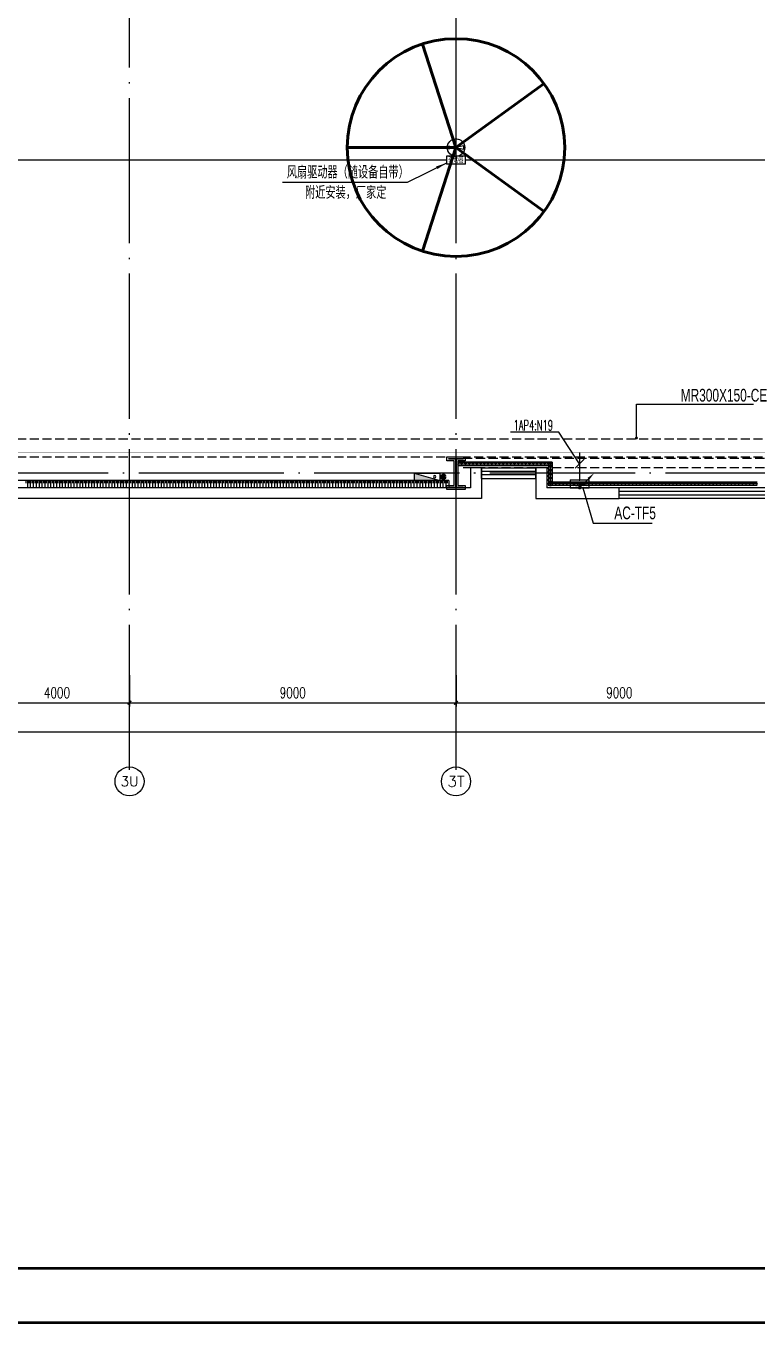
# Model space of a CAD drawing. Extents: x -1396510 to 1250330, y -1892470 to 1623980.
# Drawn here: x -293709 to -273556, y -1383328 to -1347547 of the extents above; entities that cross this region are included whole.
import ezdxf
from ezdxf.enums import TextEntityAlignment as Align

# ---------------------------------------------------------------- set-up
doc = ezdxf.new("R2010")
doc.units = 0
doc.header["$LTSCALE"] = 1000
doc.header["$MEASUREMENT"] = 0
doc.linetypes.add('DASH', pattern=[0.35, 0.25, -0.1])
doc.linetypes.add('DOTE', pattern=[2.42, 2, -0.2, 0.02, -0.2])
doc.layers.get('Defpoints').update_dxf_attribs({"color": 210})
for name, color, linetype in [('0-cxFrame', 155, 'Continuous'), ('99平面图例外参$0$A-HATCH-2', 251, 'Continuous'), ('A-AXIS-D', 1, 'Continuous'), ('A-AXIS-DOTE', 14, 'DOTE'), ('A-HATCH-2', 251, 'Continuous'), ('A-HRAIL', 173, 'Continuous'), ('A-LIN-V', 9, 'Continuous'), ('A-SFCE', 30, 'Continuous'), ('A-WINDOW', 140, 'Continuous'), ('AS-COLN', 6, 'Continuous'), ('AS-WALL', 40, 'Continuous'), ('CABLETRAY', 4, 'Continuous'), ('CABLETRAY_DIM', 3, 'Continuous'), ('DIM-照明', 3, 'Continuous'), ('DIM-箱柜', 3, 'Continuous'), ('EQUIP-动力', 3, 'Continuous'), ('EQUIP-箱柜', 3, 'Continuous'), ('LWIRE', 4, 'Continuous'), ('SB_ZF消火栓', 10, 'Continuous'), ('SB_ZF消火栓M', 10, 'Continuous'), ('TEL_LEAD', 3, 'Continuous'), ('WIRE-照明', 1, 'Continuous'), ('建-窗', 4, 'Continuous')]:
    doc.layers.add(name, color=color, linetype=linetype)
doc.layers.add('0-cxText', color=131, linetype='Continuous', lineweight=25)
doc.layers.add('LG-ZF消防', color=1, linetype='Continuous', lineweight=60)
doc.layers.add('A-云线2', color=3, linetype='Continuous', plot=False)
doc.styles.add('_TCH_AXIS', font='COMPLEX', dxfattribs={"bigfont": 'GBCBIG'})
doc.styles.add('_TCH_DIM_T3', font='SIMPLEX', dxfattribs={"width": 0.705882, "bigfont": 'GBCBIG'})
doc.styles.add('_TEL_ATTDEF', font='GBENOR', dxfattribs={"width": 0.8, "height": 3, "bigfont": 'GBCBIG'})
doc.styles.add('_TEL_DIM', font='SIMPLEX', dxfattribs={"width": 0.8, "height": 3.5, "bigfont": 'HZTXT'})
doc.styles.add('cx_tuming', font='simhei.ttf')
doc.styles.add('cx_tuqian1', font='')
doc.styles.add('HZTXT5', font='aa.shx', dxfattribs={"width": 0.7, "bigfont": 'hztxt.shx'})
doc.styles.get("Standard").update_dxf_attribs({"font": 'gbenor.shx', "bigfont": 'gbcbig.shx'})
doc.styles.add('黑体', font='simhei.ttf', dxfattribs={"height": 12})
doc.styles.get('cx_tuqian1').set_extended_font_data('SimSun')
doc.dimstyles.new('_TCH_ARCH&&100', dxfattribs={"dimtxt": 297.5, "dimasz": 100, "dimexe": 100, "dimexo": 100, "dimgap": 126.25, "dimtad": 1, "dimdec": 0, "dimzin": 0, "dimdsep": 46, "dimtxsty": '_TCH_DIM_T3', "dimblk": 'ARCHTICK', "dimcen": 0.09, "dimclrt": 7, "dimazin": 2, "dimtfac": 1, "dimtdec": 0, "dimtix": 1, "dimtmove": 2, "dimatfit": 3, "dimfxl": 0, "dimtolj": 1, "dimtzin": 0, "dimarcsym": 0})

# ---------------------------------------------------------------- blocks, each defined once
blk = doc.blocks.new('4324324')
at = {"layer": 'A-HATCH-2', "color": 8, "linetype": 'DASH'}
for p, q in [((-312854, 549870), (-138054, 549870)), ((-312854, 549370), (-138054, 549370))]:
    blk.add_line(p, q, dxfattribs=at)
blk = doc.blocks.new('w4324324')
at = {"layer": 'A-HATCH-2', "color": 0, "lineweight": 60}
for q in [(-1694760, 686605), (-1697614, 684532), (-1691907, 684532), (-1696524, 681178), (-1692997, 681178)]:
    blk.add_line((-1694760, 683605), q, dxfattribs=at)
blk.add_circle((-1694760, 683605), 3000, dxfattribs=at)
blk = doc.blocks.new('342343')
at = {"layer": 'A-LIN-V', "color": 8}
blk.add_blockref('w4324324', (1030710, 81556), dxfattribs=at)
blk = doc.blocks.new('w42343243')
at = {"layer": 'A-HATCH-2', "color": 8}
blk.add_lwpolyline([(-165104, 621070), (-164604, 621070), (-164604, 620958), (-164800, 620958), (-164800, 620282), (-164604, 620282), (-164604, 620170), (-165104, 620170), (-165104, 620282), (-164908, 620282), (-164908, 620958), (-165104, 620958)], close=True, dxfattribs=at)
at = {"layer": 'AS-COLN', "color": 3}
blk.add_lwpolyline([(-165054, 621020), (-164654, 621020), (-164654, 621008), (-164850, 621008), (-164850, 620232), (-164654, 620232), (-164654, 620220), (-165054, 620220), (-165054, 620232), (-164858, 620232), (-164858, 621008), (-165054, 621008)], close=True, dxfattribs=at)
blk = doc.blocks.new('42343')
at = {"layer": 'A-WINDOW'}
blk.add_blockref('w42343243', (-117000, -71700), dxfattribs=at)
blk = doc.blocks.new('A$C5D961328')
at = {"layer": 'SB_ZF消火栓'}
blk.add_hatch(color=256, dxfattribs=at).paths.add_polyline_path([(0, 40), (700, 40), (700, 240)])
for p, q in [((700, 240), (0, 240)), ((0, 240), (0, 40)), ((700, 240), (0, 40)), ((0, 40), (700, 40)), ((700, 240), (700, 40))]:
    blk.add_line(p, q, dxfattribs=at)
at = {"layer": 'SB_ZF消火栓', "color": 1}
blk.add_circle((140, 140), 32.5, dxfattribs=at)
blk = doc.blocks.new('we42342343234')
at = {"layer": 'LG-ZF消防'}
blk.add_circle((-282204, 548820), 50, dxfattribs=at)
at = {"layer": 'SB_ZF消火栓M', "xscale": -1}
blk.add_blockref('A$C5D961328', (-282304, 548680), dxfattribs=at)
blk = doc.blocks.new('_ArchTick')
at = {"color": 0, "linetype": 'ByBlock', "const_width": 0.4}
blk.add_lwpolyline([(-0.5, -0.5), (0.5, 0.5)], dxfattribs=at)
blk = doc.blocks.new('*D5801')
at = {"layer": 'A-AXIS-D', "color": 0, "lineweight": -2, "transparency": 16777216}
for p, q in [((18000, -77370), (18000, -78228)), ((22000, -77370), (22000, -78228)), ((18000, -78128), (22000, -78128))]:
    blk.add_line(p, q, dxfattribs=at)
at = {"layer": 'Defpoints', "color": 0, "transparency": 16777216}
for p in [(18000, -77270), (22000, -77270), (22000, -78128)]:
    blk.add_point(p, dxfattribs=at)
at = {"layer": 'A-AXIS-D', "color": 0, "lineweight": -2, "transparency": 16777216, "xscale": 100, "yscale": 100, "zscale": 100, "rotation": 180}
blk.add_blockref('_ArchTick', (18000, -78128), dxfattribs=at)
at = {"layer": 'A-AXIS-D', "color": 0, "lineweight": -2, "transparency": 16777216, "xscale": 100, "yscale": 100, "zscale": 100}
blk.add_blockref('_ArchTick', (22000, -78128), dxfattribs=at)
at = {"layer": 'A-AXIS-D', "color": 7, "transparency": 16777216, "insert": (20000, -77853), "char_height": 297.5, "attachment_point": 5, "style": '_TCH_DIM_T3'}
blk.add_mtext('\\A1;4000', dxfattribs=at)
blk = doc.blocks.new('*D5802')
at = {"layer": 'A-AXIS-D', "color": 0, "lineweight": -2, "transparency": 16777216}
for p, q in [((22000, -77370), (22000, -78228)), ((31000, -77370), (31000, -78228)), ((22000, -78128), (31000, -78128))]:
    blk.add_line(p, q, dxfattribs=at)
at = {"layer": 'Defpoints', "color": 0, "transparency": 16777216}
for p in [(22000, -77270), (31000, -77270), (31000, -78128)]:
    blk.add_point(p, dxfattribs=at)
at = {"layer": 'A-AXIS-D', "color": 0, "lineweight": -2, "transparency": 16777216, "xscale": 100, "yscale": 100, "zscale": 100, "rotation": 180}
blk.add_blockref('_ArchTick', (22000, -78128), dxfattribs=at)
at = {"layer": 'A-AXIS-D', "color": 0, "lineweight": -2, "transparency": 16777216, "xscale": 100, "yscale": 100, "zscale": 100}
blk.add_blockref('_ArchTick', (31000, -78128), dxfattribs=at)
at = {"layer": 'A-AXIS-D', "color": 7, "transparency": 16777216, "insert": (26500, -77853), "char_height": 297.5, "attachment_point": 5, "style": '_TCH_DIM_T3'}
blk.add_mtext('\\A1;9000', dxfattribs=at)
blk = doc.blocks.new('*D5803')
at = {"layer": 'A-AXIS-D', "color": 0, "lineweight": -2, "transparency": 16777216}
for p, q in [((31000, -77370), (31000, -78228)), ((40000, -77370), (40000, -78228)), ((31000, -78128), (40000, -78128))]:
    blk.add_line(p, q, dxfattribs=at)
at = {"layer": 'Defpoints', "color": 0, "transparency": 16777216}
for p in [(31000, -77270), (40000, -77270), (40000, -78128)]:
    blk.add_point(p, dxfattribs=at)
at = {"layer": 'A-AXIS-D', "color": 0, "lineweight": -2, "transparency": 16777216, "xscale": 100, "yscale": 100, "zscale": 100, "rotation": 180}
blk.add_blockref('_ArchTick', (31000, -78128), dxfattribs=at)
at = {"layer": 'A-AXIS-D', "color": 0, "lineweight": -2, "transparency": 16777216, "xscale": 100, "yscale": 100, "zscale": 100}
blk.add_blockref('_ArchTick', (40000, -78128), dxfattribs=at)
at = {"layer": 'A-AXIS-D', "color": 7, "transparency": 16777216, "insert": (35500, -77853), "char_height": 297.5, "attachment_point": 5, "style": '_TCH_DIM_T3'}
blk.add_mtext('\\A1;9000', dxfattribs=at)
blk = doc.blocks.new('*D5830')
at = {"layer": 'A-AXIS-D', "color": 0, "lineweight": -2, "transparency": 16777216}
for p, q in [((-900, -77470), (-900, -79028)), ((184800, -77470), (184800, -79028)), ((-900, -78928), (184800, -78928))]:
    blk.add_line(p, q, dxfattribs=at)
at = {"layer": 'Defpoints', "color": 0, "transparency": 16777216}
for p in [(-900, -77370), (184800, -77370), (184800, -78928)]:
    blk.add_point(p, dxfattribs=at)
at = {"layer": 'A-AXIS-D', "color": 0, "lineweight": -2, "transparency": 16777216, "xscale": 100, "yscale": 100, "zscale": 100, "rotation": 180}
blk.add_blockref('_ArchTick', (-900, -78928), dxfattribs=at)
at = {"layer": 'A-AXIS-D', "color": 0, "lineweight": -2, "transparency": 16777216, "xscale": 100, "yscale": 100, "zscale": 100}
blk.add_blockref('_ArchTick', (184800, -78928), dxfattribs=at)
at = {"layer": 'A-AXIS-D', "color": 7, "transparency": 16777216, "insert": (91950, -78653), "char_height": 297.5, "attachment_point": 5, "style": '_TCH_DIM_T3'}
blk.add_mtext('\\A1;185700', dxfattribs=at)
blk = doc.blocks.new('WINDOW2DLIB$DYNSTYLE$00000005')
at = {"color": 0}
for points in [[(-0.5, 0.5), (-0.5, -0.5)], [(-0.5, 0.5), (0.5, 0.5)], [(0.5, -0.5), (0.5, 0.5)], [(0.5, 0.1667), (-0.5, 0.1667)], [(0.5, -0.1667), (-0.5, -0.1667)], [(-0.5, -0.5), (0.5, -0.5)]]:
    blk.add_lwpolyline(points, dxfattribs=at)
blk = doc.blocks.new('99平面图例外参$0$$LinePat$填挖边坡')
at = {"color": 0}
for p, q in [((0, 0), (0, -1500)), ((300, 0), (300, -600))]:
    blk.add_line(p, q, dxfattribs=at)
at = {"layer": 'Defpoints', "color": 0}
blk.add_point((600, 0), dxfattribs=at)
blk = doc.blocks.new('99平面图例外参$0$$LinePat$圆环')
for points in [[(0, 150), (300, 150)], [(0, 0), (300, 0)], [(0, -150), (300, -150)]]:
    blk.add_lwpolyline(points)
at = {"color": 0}
blk.add_circle((150, 0), 150, dxfattribs=at)
blk = doc.blocks.new('$equip$00002854')
for p, q in [((-0.62, 0.13), (-0.1, 0.02)), ((-0.62, -0.13), (-0.62, 0.13)), ((0.62, 0.13), (0.1, 0.02)), ((0.62, -0.13), (0.62, 0.13)), ((-0.1, -0.02), (-0.62, -0.13)), ((0.1, -0.02), (0.62, -0.13))]:
    blk.add_line(p, q)
at = {"const_width": 0.0571}
blk.add_lwpolyline([(-0.69, 0, 1), (0.69, 0, 1), (-0.69, 0, 1.215985)], format="xyb", dxfattribs=at)
for radius in [0.688, 0.104]:
    blk.add_circle((0, 0), radius)
for p in [(-0.69, 0), (0, 0.69), (0.69, 0), (0, -0.69)]:
    blk.add_point(p)
at = {"color": 7, "style": '_TEL_DIM', "flags": 1}
for tag in ['A', 'REMARK']:
    blk.add_attdef(tag, text='', height=0.00002, dxfattribs=at).set_placement((0, 0), align=Align.MIDDLE_CENTER)
blk = doc.blocks.new('$equip$00002926')
for p, q in [((0.75, 0.6), (-0.75, 0.6)), ((-0.75, 0.6), (-0.75, 0)), ((-0.75, 0), (0.75, 0)), ((0.75, 0), (0.75, 0.6))]:
    blk.add_line(p, q)
at = {"const_width": 0.0571}
blk.add_lwpolyline([(-0.75, 0.6), (-0.75, 0), (0.75, 0), (0.75, 0.6), (-0.75, 0.6), (-0.75, 0)], dxfattribs=at)
for p in [(-0.75, 0.3), (0, 0.6), (0, 0), (0.75, 0.3)]:
    blk.add_point(p)
at = {"color": 7, "style": '_TEL_DIM'}
blk.add_attdef('$TEXT$', text='', height=0.4, dxfattribs=at).set_placement((0, 0.3), align=Align.MIDDLE_CENTER)
at = {"color": 7, "style": '_TEL_DIM', "flags": 1}
for tag in ['A', 'REMARK']:
    blk.add_attdef(tag, text='', height=0.00002, dxfattribs=at).set_placement((0, 0), align=Align.MIDDLE_CENTER)
blk = doc.blocks.new('$equip$00002708')
for p, q in [((-0.75, 0.6), (-0.75, 0)), ((0.75, 0.6), (-0.75, 0.6)), ((-0.75, 0), (0.75, 0)), ((0.75, 0), (0.75, 0.6))]:
    blk.add_line(p, q)
at = {"const_width": 0.0571}
blk.add_lwpolyline([(-0.75, 0.6), (-0.75, 0), (0.75, 0), (0.75, 0.6), (-0.75, 0.6), (-0.75, 0)], dxfattribs=at)
for p in [(-0.75, 0.3), (0, 0.6), (0, 0), (0.75, 0.3)]:
    blk.add_point(p)
at = {"color": 7, "style": '_TEL_DIM', "flags": 1}
for tag in ['REMARK', 'A']:
    blk.add_attdef(tag, text='', height=0.4, dxfattribs=at).set_placement((0, 0), align=Align.MIDDLE_CENTER)
at = {"color": 7, "style": '_TEL_DIM'}
blk.add_attdef('$TEXT$', text='', height=0.4, dxfattribs=at).set_placement((0, 0.3), align=Align.MIDDLE_CENTER)
blk = doc.blocks.new('$TelecSys$00000079')
for p, q in [((0.7, 0.7), (0, 0)), ((0.1, 0.1), (0.1, 0.1)), ((-0.1, -0.1), (-0.1, -0.1))]:
    blk.add_line(p, q)
at = {"const_width": 0.142}
blk.add_lwpolyline([(-0.07, 0, 1), (0.07, 0, 1)], format="xyb", close=True, dxfattribs=at)
blk.add_solid([(0.63, 0.77), (0.77, 0.63), (1.15, 1.15)])
at = {"width": 0.8, "flags": 9}
blk.add_attdef('A', (0, 0), '', height=0.00002, dxfattribs=at)
blk = doc.blocks.new('TK22.A0+2 L(Dragon)')
at = {"layer": '0-cxFrame', "color": 7, "const_width": 0.5}
blk.add_lwpolyline([(0, 0), (-1783, 0), (-1783, 841), (0, 841)], close=True, dxfattribs=at)
at = {"layer": '0-cxFrame', "const_width": 0.5}
blk.add_lwpolyline([(-80, 10), (-1763, 10), (-1763, 831), (-80, 831)], close=True, dxfattribs=at)
at = {"style": '黑体', "flags": 4}
blk.add_attdef('图幅', text='', height=3.3, dxfattribs=at).set_placement((-40, 3), align=Align.RIGHT)
at = {"layer": '0-cxText', "flags": 4}
for tag, height, style, p in [('建设单位', 3.5, 'cx_tuming', (-45, 240)), ('项目名称', 3.5, 'cx_tuming', (-45, 210)), ('子项名称', 3.5, 'cx_tuming', (-45, 180)), ('工程编号', 3.3, 'cx_tuqian1', (-35, 165)), ('图名1', 3.5, 'cx_tuming', (-45, 87)), ('图名2', 3.5, 'cx_tuming', (-45, 79)), ('图名3', 3.5, 'cx_tuming', (-45, 71)), ('出图日期', 3.3, 'cx_tuqian1', (-39, 60)), ('专业', 3.3, 'cx_tuqian1', (-55, 52)), ('图号', 3.3, 'cx_tuqian1', (-55, 44)), ('版次', 3.3, 'cx_tuqian1', (-20, 44))]:
    blk.add_attdef(tag, text='', height=height, dxfattribs=dict(at, style=style)).set_placement(p, align=Align.MIDDLE)
at = {"layer": 'Defpoints', "color": 6, "flags": 4}
for tag, height, style, p in [('tufu', 3.3, '黑体', (-12, 12)), ('dwfname', 4, 'cx_tuqian1', (-80, 3))]:
    blk.add_attdef(tag, text='', height=height, dxfattribs=dict(at, style=style)).set_placement(p, align=Align.RIGHT)
blk = doc.blocks.new('世赫3#厂房一层0821')
at = {"layer": 'A-AXIS-D'}
for centre in [(22000, -80296), (31000, -80296)]:
    blk.add_circle(centre, 400, dxfattribs=at)
at = {"layer": 'A-AXIS-DOTE', "color": 8, "ltscale": 2}
for p, q in [((22000, -79980), (22000, 5500)), ((31000, -79980), (31000, 5500)), ((190814.2, -71800), (-5155.8, -71800))]:
    blk.add_line(p, q, dxfattribs=at)
at = {"layer": 'A-LIN-V'}
for q in [(-400, -72000.1), (30800, -72188)]:
    blk.add_line((30800, -72000.1), q, dxfattribs=at)
at = {"layer": 'A-SFCE', "color": 2, "linetype": 'DASH'}
for p, q in [((39850, -71400.1), (31150, -71400.1)), ((39850, -71650.1), (31150, -71650.1))]:
    blk.add_line(p, q, dxfattribs=at)
at = {"layer": 'AS-WALL'}
for p, q in [((31700, -71650), (31400, -71650)), ((31400, -71650), (31400, -72200.1)), ((31700, -71950), (31700, -71650)), ((33500, -71650), (33200, -71650)), ((33200, -71650), (33200, -71950)), ((33500, -71650), (33500, -72200.1)), ((31400, -72200.1), (-600, -72200.1)), ((31700, -71950), (31700, -72500.1)), ((33200, -71950), (33200, -72200)), ((33200, -72200), (33200, -72200)), ((33200, -72200), (33200, -72500)), ((35500, -72200.1), (33500, -72200.1)), ((35500, -72500.1), (35500, -72200.1)), ((31700, -72500.1), (-900, -72500.1)), ((33200, -72500), (33350, -72500)), ((33350, -72500.1), (35500, -72500.1))]:
    blk.add_line(p, q, dxfattribs=at)
at = {"layer": '99平面图例外参$0$A-HATCH-2', "color": 203, "xscale": -0.1335034007147995, "yscale": 0.1333333333333333, "zscale": 0.1333333333333333, "rotation": 9.563318506210876e-10}
for p in [(19185.2, -72000.1), (19265.3, -72000.1), (19345.4, -72000.1), (19425.5, -72000.1), (19505.6, -72000.1), (19585.7, -72000.1), (19665.8, -72000.1), (19745.9, -72000.1), (19826, -72000.1), (19906.1, -72000.1), (19986.2, -72000.1), (20066.3, -72000.1), (20146.4, -72000.1), (20226.5, -72000.1), (20306.6, -72000.1), (20386.7, -72000.1), (20466.8, -72000.1), (20546.9, -72000.1), (20627, -72000.1), (20707.1, -72000.1), (20787.2, -72000.1), (20867.3, -72000.1), (20947.4, -72000.1), (21027.6, -72000.1), (21107.7, -72000.1), (21187.8, -72000.1), (21267.9, -72000.1), (21348, -72000.1), (21428.1, -72000.1), (21508.2, -72000.1), (21588.3, -72000.1), (21668.4, -72000.1), (21748.5, -72000.1), (21828.6, -72000.1), (21908.7, -72000.1), (21988.8, -72000.1), (22068.9, -72000.1), (22149, -72000.1), (22229.1, -72000.1), (22309.2, -72000.1), (22389.3, -72000.1), (22469.4, -72000.1), (22549.5, -72000.1), (22629.6, -72000.1), (22709.7, -72000.1), (22789.8, -72000.1), (22869.9, -72000.1), (22950, -72000.1), (23030.1, -72000.1), (23110.2, -72000.1), (23190.3, -72000.1), (23270.4, -72000.1), (23350.5, -72000.1), (23430.6, -72000.1), (23510.7, -72000.1), (23590.8, -72000.1), (23670.9, -72000.1), (23751, -72000.1), (23831.1, -72000.1), (23911.2, -72000.1), (23991.3, -72000.1), (24071.4, -72000.1), (24151.5, -72000.1), (24231.6, -72000.1), (24311.7, -72000.1), (24391.8, -72000.1), (24471.9, -72000.1), (24552, -72000.1), (24632.1, -72000.1), (24712.2, -72000.1), (24792.3, -72000.1), (24872.4, -72000.1), (24952.6, -72000.1), (25032.7, -72000.1), (25112.8, -72000.1), (25192.9, -72000.1), (25273, -72000.1), (25353.1, -72000.1), (25433.2, -72000.1), (25513.3, -72000.1), (25593.4, -72000.1), (25673.5, -72000.1), (25753.6, -72000.1), (25833.7, -72000.1), (25913.8, -72000.1), (25993.9, -72000.1), (26074, -72000.1), (26154.1, -72000.1), (26234.2, -72000.1), (26314.3, -72000.1), (26394.4, -72000.1), (26474.5, -72000.1), (26554.6, -72000.1), (26634.7, -72000.1), (26714.8, -72000.1), (26794.9, -72000.1), (26875, -72000.1), (26955.1, -72000.1), (27035.2, -72000.1), (27115.3, -72000.1), (27195.4, -72000.1), (27275.5, -72000.1), (27355.6, -72000.1), (27435.7, -72000.1), (27515.8, -72000.1), (27595.9, -72000.1), (27676, -72000.1), (27756.1, -72000.1), (27836.2, -72000.1), (27916.3, -72000.1), (27996.4, -72000.1), (28076.5, -72000.1), (28156.6, -72000.1), (28236.7, -72000.1), (28316.8, -72000.1), (28396.9, -72000.1), (28477, -72000.1), (28557.1, -72000.1), (28637.2, -72000.1), (28717.3, -72000.1), (28797.4, -72000.1), (28877.6, -72000.1), (28957.7, -72000.1), (29037.8, -72000.1), (29117.9, -72000.1), (29198, -72000.1), (29278.1, -72000.1), (29358.2, -72000.1), (29438.3, -72000.1), (29518.4, -72000.1), (29598.5, -72000.1), (29678.6, -72000.1), (29758.7, -72000.1), (29838.8, -72000.1), (29918.9, -72000.1), (29999, -72000.1), (30079.1, -72000.1), (30159.2, -72000.1), (30239.3, -72000.1), (30319.4, -72000.1), (30399.5, -72000.1), (30479.6, -72000.1), (30559.7, -72000.1), (30639.8, -72000.1), (30719.9, -72000.1), (30800, -72000.1)]:
    blk.add_blockref('99平面图例外参$0$$LinePat$填挖边坡', p, dxfattribs=at)
at = {"layer": 'A-HRAIL', "yscale": 0.3333333333111111, "zscale": 0.3333333333111111}
for p, xscale, rotation in [((31157.8, -71549.9), 0.3461333288160676, 180), ((31261.7, -71549.9), 0.3461333288160676, 180), ((31365.5, -71549.9), 0.3461333288160676, 180), ((31469.4, -71549.9), 0.3461333288160676, 180), ((31573.2, -71549.9), 0.3461333288160676, 180), ((31677, -71549.9), 0.3461333288160676, 180), ((31780.9, -71549.9), 0.3461333288160676, 180), ((31884.7, -71549.9), 0.3461333288160676, 180), ((31988.6, -71549.9), 0.3461333288160676, 180), ((32092.4, -71549.9), 0.3461333288160676, 180), ((32196.2, -71549.9), 0.3461333288160676, 180), ((32300.1, -71549.9), 0.3461333288160676, 180), ((32403.9, -71549.9), 0.3461333288160676, 180), ((32507.8, -71549.9), 0.3461333288160676, 180), ((32611.6, -71549.9), 0.3461333288160676, 180), ((32715.4, -71549.9), 0.3461333288160676, 180), ((32819.3, -71549.9), 0.3461333288160676, 180), ((32923.1, -71549.9), 0.3461333288160676, 180), ((33027, -71549.9), 0.3461333288160676, 180), ((33130.8, -71549.9), 0.3461333288160676, 180), ((33234.6, -71549.9), 0.3461333288160676, 180), ((33338.5, -71549.9), 0.3461333288160676, 180), ((33442.3, -71549.9), 0.3461333288160676, 180), ((33546.2, -71549.9), 0.3461333288160676, 180), ((33650, -71549.9), 0.3461333288160676, 180), ((33600, -71499.9), 0.3611111226889233, 270), ((33600, -71608.3), 0.3611111226889233, 270), ((33600, -71716.6), 0.3611111226889233, 270), ((33600, -71824.9), 0.3611111226889233, 270), ((33600, -71933.3), 0.3611111226889233, 270), ((33600, -72041.6), 0.3611111226889233, 270), ((33650.8, -72093.9), 0.3361633151507422, 180.0000000002036), ((33751.7, -72093.9), 0.3361633151507422, 180.0000000002036), ((33852.5, -72093.9), 0.3361633151507422, 180.0000000002036), ((33953.4, -72093.9), 0.3361633151507422, 180.0000000002036), ((34054.2, -72093.9), 0.3361633151507422, 180.0000000002036), ((34155.1, -72093.9), 0.3361633151507422, 180.0000000002036), ((34255.9, -72093.9), 0.3361633151507422, 180.0000000002036), ((34356.8, -72093.9), 0.3361633151507422, 180.0000000002036), ((34457.6, -72093.9), 0.3361633151507422, 180.0000000002036), ((34558.5, -72093.9), 0.3361633151507422, 180.0000000002036), ((34659.3, -72093.9), 0.3361633151507422, 180.0000000002036), ((34760.2, -72093.9), 0.3361633151507422, 180.0000000002036), ((34861, -72093.9), 0.3361633151507422, 180.0000000002036), ((34961.9, -72093.9), 0.3361633151507422, 180.0000000002036), ((35062.7, -72093.9), 0.3361633151507422, 180.0000000002036), ((35163.6, -72093.9), 0.3361633151507422, 180.0000000002036), ((35264.4, -72093.9), 0.3361633151507422, 180.0000000002036), ((35365.3, -72093.9), 0.3361633151507422, 180.0000000002036), ((35466.1, -72093.9), 0.3361633151507422, 180.0000000002036), ((35567, -72093.9), 0.3361633151507422, 180.0000000002036), ((35667.8, -72093.9), 0.3361633151507422, 180.0000000002036), ((35768.7, -72093.9), 0.3361633151507422, 180.0000000002036), ((35869.5, -72093.9), 0.3361633151507422, 180.0000000002036), ((35970.4, -72093.9), 0.3361633151507422, 180.0000000002036), ((36071.2, -72093.9), 0.3361633151507422, 180.0000000002036), ((36172.1, -72093.9), 0.3361633151507422, 180.0000000002036), ((36272.9, -72093.9), 0.3361633151507422, 180.0000000002036), ((36373.8, -72093.9), 0.3361633151507422, 180.0000000002036), ((36474.6, -72093.9), 0.3361633151507422, 180.0000000002036), ((36575.5, -72093.9), 0.3361633151507422, 180.0000000002036), ((36676.3, -72093.9), 0.3361633151507422, 180.0000000002036), ((36777.2, -72093.9), 0.3361633151507422, 180.0000000002036), ((36878, -72093.9), 0.3361633151507422, 180.0000000002036), ((36978.9, -72093.9), 0.3361633151507422, 180.0000000002036), ((37079.7, -72093.9), 0.3361633151507422, 180.0000000002036), ((37180.6, -72093.9), 0.3361633151507422, 180.0000000002036), ((37281.4, -72093.9), 0.3361633151507422, 180.0000000002036), ((37382.3, -72093.9), 0.3361633151507422, 180.0000000002036), ((37483.1, -72093.9), 0.3361633151507422, 180.0000000002036), ((37584, -72093.9), 0.3361633151507422, 180.0000000002036), ((37684.8, -72093.9), 0.3361633151507422, 180.0000000002036), ((37785.7, -72093.9), 0.3361633151507422, 180.0000000002036), ((37886.5, -72093.9), 0.3361633151507422, 180.0000000002036), ((37987.4, -72093.9), 0.3361633151507422, 180.0000000002036), ((38088.2, -72093.9), 0.3361633151507422, 180.0000000002036), ((38189.1, -72093.9), 0.3361633151507422, 180.0000000002036), ((38289.9, -72093.9), 0.3361633151507422, 180.0000000002036), ((38390.8, -72093.9), 0.3361633151507422, 180.0000000002036), ((38491.6, -72093.9), 0.3361633151507422, 180.0000000002036), ((38592.4, -72093.9), 0.3361633151507422, 180.0000000002036), ((38693.3, -72093.9), 0.3361633151507422, 180.0000000002036), ((38794.1, -72093.9), 0.3361633151507422, 180.0000000002036), ((38895, -72093.9), 0.3361633151507422, 180.0000000002036), ((38995.8, -72093.9), 0.3361633151507422, 180.0000000002036), ((39096.7, -72093.9), 0.3361633151507422, 180.0000000002036), ((39197.5, -72093.9), 0.3361633151507422, 180.0000000002036), ((39298.4, -72093.9), 0.3361633151507422, 180.0000000002036)]:
    blk.add_blockref('99平面图例外参$0$$LinePat$圆环', p, dxfattribs=dict(at, xscale=xscale, rotation=rotation))
at = {"layer": 'A-LIN-V', "color": 8, "rotation": 90}
blk.add_blockref('342343', (796160.7, 601225), dxfattribs=at)
at = {"layer": 'A-WINDOW'}
for name in ['42343', '4324324']:
    blk.add_blockref(name, (312854.2, -620720), dxfattribs=at)
at = {"layer": 'SB_ZF消火栓'}
blk.add_blockref('we42342343234', (312854.2, -620720), dxfattribs=at)
at = {"layer": '建-窗', "yscale": -300, "zscale": 300}
for p, xscale, rotation in [((32450, -71800), -1500, 180.0000000000445), ((42100, -72350.1), 13200, 179.9999999996995)]:
    blk.add_blockref('WINDOW2DLIB$DYNSTYLE$00000005', p, dxfattribs=dict(at, xscale=xscale, rotation=rotation))
at = {"layer": 'A-AXIS-D', "color": 7, "style": '_TCH_AXIS'}
for s, height, p, p2 in [('3U', 265.5, (21753.5, -80428.8), (22246.5, -80428.8)), ('3T', 294.28, (30761.8, -80443.2), (31238.2, -80443.2))]:
    blk.add_text(s, height=height, dxfattribs=at).set_placement(p, p2, align=Align.FIT)
at = {"layer": 'A-AXIS-D'}
for base, p1, p2, picture, middle in [((22000, -78127.8), (18000, -77269.8), (22000, -77269.8), '*D5801', (20000, -77852.8)), ((31000, -78127.8), (22000, -77269.8), (31000, -77269.8), '*D5802', (26500, -77852.8)), ((40000, -78127.8), (31000, -77269.8), (40000, -77269.8), '*D5803', (35500, -77852.8)), ((184800, -78927.8), (-900, -77369.8), (184800, -77369.8), '*D5830', (91950, -78652.8))]:
    dim = blk.add_linear_dim(base=base, p1=p1, p2=p2, angle=0, dimstyle='_TCH_ARCH&&100', dxfattribs=at)
    dim.commit()
    dim.dimension.update_dxf_attribs({"geometry": picture, "text_midpoint": middle, "dimtype": 161})

msp = doc.modelspace()

# ---------------------------------------------------------------- linework, layer by layer
at = {"layer": 'CABLETRAY', "const_width": 7.5}
for points in [[(-311600, -1358904), (-138790, -1358904)], [(-138790, -1359304), (-311600, -1359304)]]:
    msp.add_lwpolyline(points, dxfattribs=at)
at = {"layer": 'CABLETRAY_DIM'}
for p, q in [((-276880, -1358904), (-276880, -1357970)), ((-276880, -1357970), (-273650, -1357970))]:
    msp.add_line(p, q, dxfattribs=at)
at = {"layer": 'CABLETRAY_DIM', "const_width": 40}
msp.add_lwpolyline([(-276880, -1358924, 1), (-276880, -1358884, 1)], format="xyb", close=True, dxfattribs=at)
at = {"layer": 'DIM-照明'}
msp.add_line((-278323.2, -1359490.2), (-278570.7, -1359737.7), dxfattribs=at)
for points in [[(-279020, -1358744), (-280355, -1358744)], [(-278447, -1359614), (-279020, -1358744)]]:
    msp.add_lwpolyline(points, dxfattribs=at)
at = {"layer": 'DIM-箱柜'}
for p, q in [((-282116.7, -1351324.6), (-283200, -1351859)), ((-283200, -1351859), (-286640, -1351859))]:
    msp.add_line(p, q, dxfattribs=at)
msp.add_lwpolyline([(-282116.7, -1351324.6, 0, 80, 0), (-282385.7, -1351457.3, 0, 0, 0)], format="xyseb", dxfattribs=at)
at = {"layer": 'TEL_LEAD'}
for p, q in [((-278354.2, -1360274), (-278072.4, -1361248.6)), ((-278072.4, -1361248.6), (-276444.7, -1361248.6))]:
    msp.add_line(p, q, dxfattribs=at)
at = {"layer": 'WIRE-照明', "linetype": 'Continuous', "const_width": 35}
for points in [[(-281854.2, -1350658.3), (-281854.2, -1333399.6)], [(-303591.7, -1351244.6), (-282116.7, -1351244.6)], [(-281591.7, -1351244.6), (-264116.7, -1351244.6)], [(-278447, -1360064), (-278447, -1359304)]]:
    msp.add_lwpolyline(points, dxfattribs=at)

# ---------------------------------------------------------------- block references
at = {"layer": '0-cxFrame', "xscale": 150, "yscale": 150, "zscale": 150}
msp.add_blockref('TK22.A0+2 L(Dragon)', (-76103.8, -1383290), dxfattribs=at)
at = {"layer": 'A-云线2'}
msp.add_blockref('世赫3#厂房一层0821', (-312854.2, -1288074), dxfattribs=at)
at = {"layer": 'EQUIP-动力', "xscale": 350, "yscale": 350, "zscale": 350}
msp.add_blockref('$equip$00002854', (-281854.2, -1350899), dxfattribs=at)
at = {"layer": 'EQUIP-箱柜'}
ref = msp.add_blockref('$equip$00002926', (-281854.2, -1351349.6), dxfattribs=dict(at, xscale=350, yscale=350, zscale=350))
ref.add_attrib('$TEXT$', '驱动器', dxfattribs={"layer": '0', "color": 7, "height": 140, "style": '_TEL_ATTDEF'}).set_placement((-281854.2, -1351244.6), align=Align.MIDDLE_CENTER)
ref = msp.add_blockref('$equip$00002708', (-278447, -1360274), dxfattribs=dict(at, xscale=350, yscale=350, zscale=350))
ref.add_attrib('$TEXT$', 'AC-TF', dxfattribs={"layer": '0', "color": 7, "height": 140, "style": '_TEL_ATTDEF'}).set_placement((-278447, -1360169), align=Align.MIDDLE_CENTER)
at = {"layer": 'LWIRE', "xscale": 350, "yscale": 350, "zscale": 350}
msp.add_blockref('$TelecSys$00000079', (-278447, -1360274), dxfattribs=at)

# ---------------------------------------------------------------- texts
at = {"layer": 'CABLETRAY_DIM', "color": 7, "style": 'HZTXT5', "width": 0.7}
msp.add_text('MR300X150-CE', height=350, dxfattribs=at).set_placement((-275659.7, -1357900))
at = {"layer": 'DIM-照明', "color": 7, "style": '_TEL_DIM', "width": 0.6}
msp.add_text('1AP4:N19', height=280, dxfattribs=at).set_placement((-280267.5, -1358694))
at = {"layer": 'DIM-箱柜', "color": 7, "style": '_TEL_DIM', "width": 0.8}
for s, p in [('风扇驱动器（随设备自带）', (-286517.3, -1351754)), ('附近安装，厂家定', (-286014.6, -1352314))]:
    msp.add_text(s, height=350, dxfattribs=at).set_placement(p)
at = {"layer": 'TEL_LEAD', "color": 7, "style": 'HZTXT5', "width": 0.7}
msp.add_text('AC-TF5', height=350, dxfattribs=at).set_placement((-277490.2, -1361143.6))

doc.saveas('drawing.dxf')
